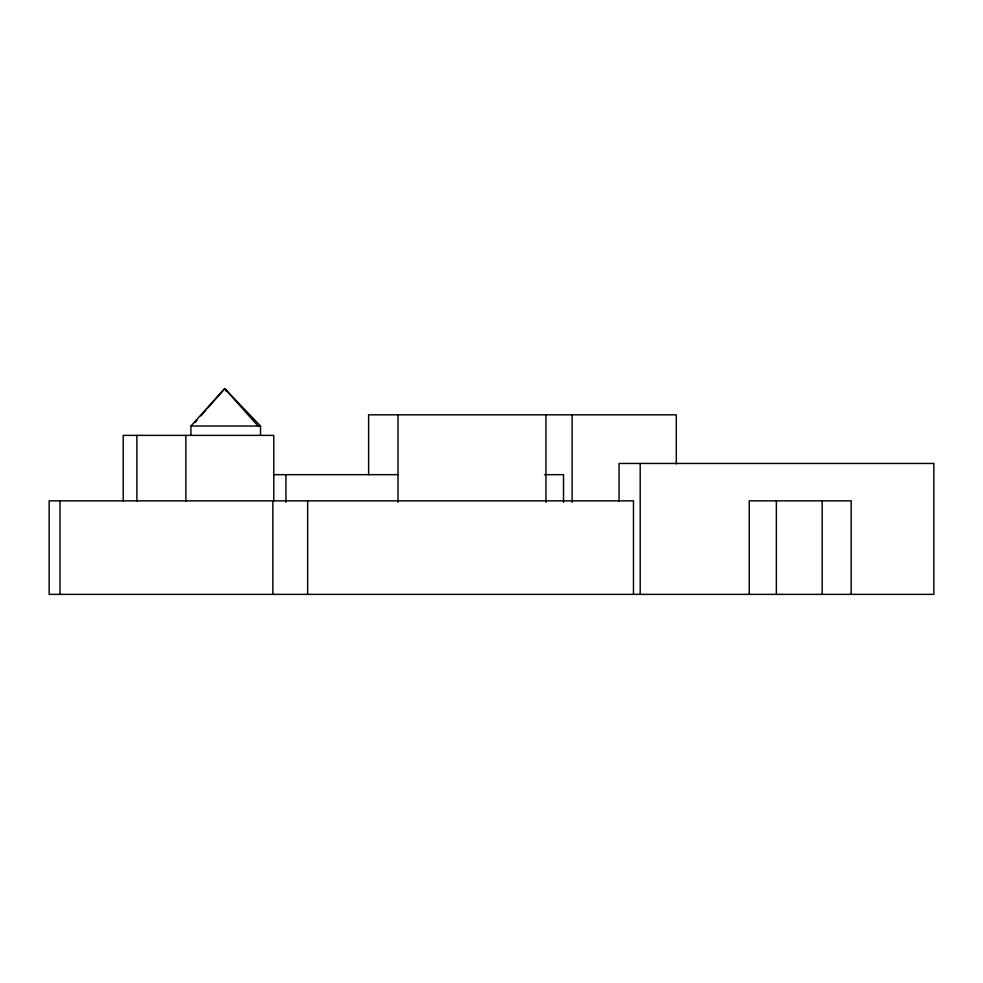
<?xml version="1.0" encoding="UTF-8"?>
<svg xmlns="http://www.w3.org/2000/svg" width="983" height="983" viewBox="0 0 983 983"><rect width="100%" height="100%" fill="white"/><g stroke="black" fill="none" stroke-linecap="round" stroke-linejoin="round"><path stroke-width="1.47" d="M195.003 422.641L196.981 420.368M200.925 415.834L205.865 410.169M207.831 407.896L224.751 388.629L260.507 426.032L260.507 435.223M190.923 435.223L190.923 426.032L224.616 388.629M190.923 426.032L260.507 426.032M273.815 474.666L397.992 474.666M544.447 474.666L563.517 474.666L563.517 502.288M258.074 426.032L224.751 388.629L226.164 391.295M851.18 594.371L851.18 500.851L749.243 500.851L749.243 594.371M822.193 500.851L822.193 594.371M776.361 500.851L776.361 594.371M676.304 463.927L676.304 414.814L368.613 414.814L368.613 474.666M640.191 463.448L640.191 594.371M633.47 594.371L633.47 500.851L49.15 500.851L49.15 594.371L933.85 594.371L933.85 463.448L619.057 463.448L619.057 501.502M572.118 414.814L572.118 502.288M545.946 414.814L545.946 502.288M397.992 414.814L397.992 502.288M307.642 500.851L307.642 594.371M285.942 474.666L285.942 502.288M273.778 501.121L273.778 435.383L123.219 435.383L123.219 501.121M272.856 500.851L272.856 594.371M185.885 435.383L185.885 501.121M136.883 435.383L136.883 501.121M60 500.851L60 594.371"/></g></svg>
